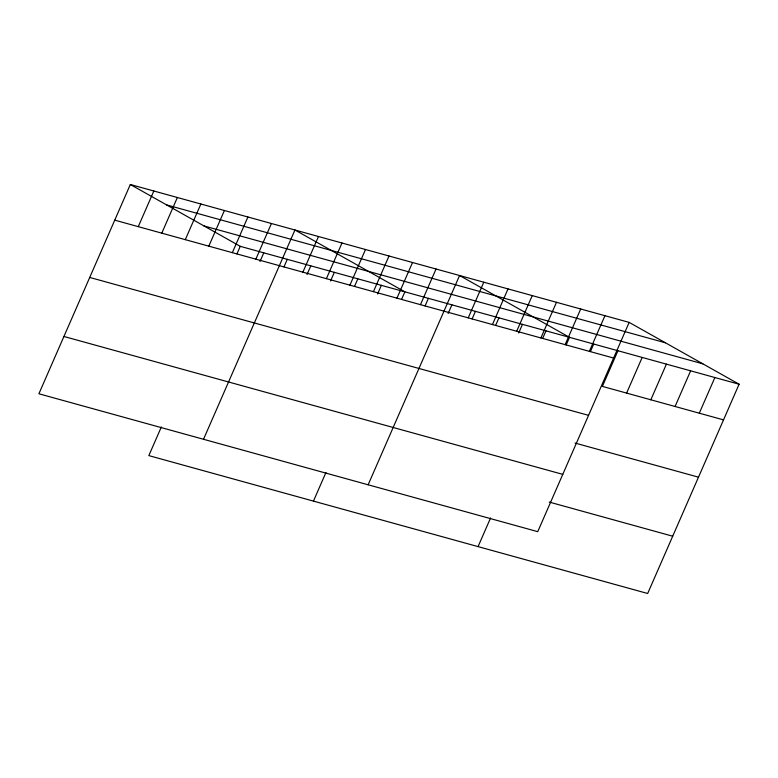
<?xml version="1.0" encoding="UTF-8"?>
<svg xmlns="http://www.w3.org/2000/svg" width="778" height="778" viewBox="0 0 778 778"><rect width="100%" height="100%" fill="white"/><g stroke="black" fill="none" stroke-linecap="round" stroke-linejoin="round"><path stroke-width="1.17" d="M629.169 322.393L130.325 184.503L38.9 393.775L537.744 531.666L629.169 322.393L739.1 384.225L647.675 593.497L148.831 455.607L161.347 426.957M138.27 226.651L153.84 191.009M161.785 233.157L177.365 197.505M185.3 239.653L200.88 204.001M208.815 246.159L224.395 210.507M232.34 252.656L247.91 217.004M236.95 253.9L240.256 246.334L739.1 384.225M255.855 259.162L271.425 223.51M259.998 261.476L263.771 252.84M203.515 439.278L294.95 230.006L404.871 291.838L401.574 299.404M283.989 266.903L287.286 259.337M302.885 272.164L318.465 236.512M307.028 274.478L310.811 265.843M326.4 278.66L341.98 243.008M330.553 280.984L334.326 272.339M349.915 285.166L365.495 249.514M354.535 286.401L357.841 278.835M373.44 291.662L389.01 256.011M377.583 293.987L381.356 285.341M396.955 298.159L412.525 262.507M313.446 501.11L325.963 472.46M420.47 304.665L436.05 269.013M425.089 305.9L428.396 298.344M368.14 484.782L459.565 275.509L569.496 337.341L566.19 344.907M448.138 313.485L451.911 304.84M468.22 317.862L483.79 282.21M472.12 318.902L475.426 311.346M492.445 324.562L508.024 288.91M495.635 325.408L498.941 317.842M516.68 331.253L532.249 295.601M518.683 332.984L522.456 324.348M540.905 337.953L556.484 302.302M542.674 338.411L545.981 330.844M565.139 344.654L580.709 309.002M478.071 546.613L490.578 517.963M589.364 351.355L604.944 315.703M590.414 351.607L593.721 344.041M617.956 350.742L602.376 386.394L723.521 419.877M626.611 393.084L642.181 357.442M650.836 399.785L666.415 364.133M675.061 406.486L690.64 370.834M699.296 413.186L714.875 377.534M166.599 204.906L665.443 342.797M203.982 225.931L702.826 363.822M114.755 220.155L613.599 358.045M89.723 277.445L588.567 415.345M575.039 443.052L698.498 477.177M63.932 336.475L562.776 474.366M549.249 502.073L672.707 536.207M130.325 184.503L240.256 246.334"/></g></svg>
